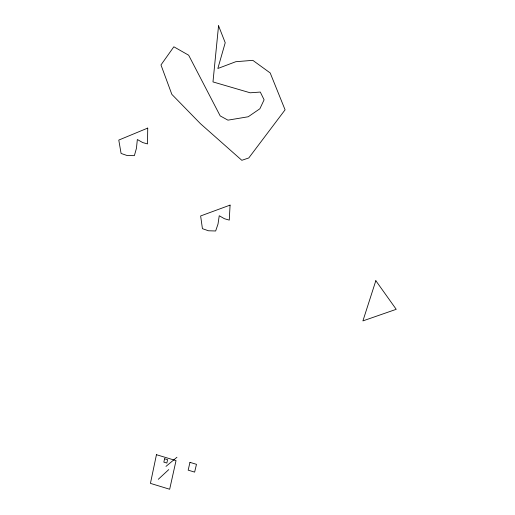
<?xml version="1.0" encoding="UTF-8"?>
<svg xmlns="http://www.w3.org/2000/svg" width="515" height="515" viewBox="0 0 515 515"><rect width="100%" height="100%" fill="white"/><g stroke="black" fill="none" stroke-linecap="round" stroke-linejoin="round"><path stroke-width="0.77" d="M158.285 479.304L168.778 469.596M165.978 466.397L176.948 457.256M147.728 128.087L147.515 143.923L142.681 142.558L137.344 139.507L136.449 148.275L134.376 155.652L127.192 155.556L121.089 153.451L118.778 140.074L147.728 128.087M230.076 205.112L229.265 220.111L224.469 218.733L219.242 215.746L218.012 224.038L215.656 230.99L208.459 230.772L202.427 228.673L200.631 215.959L230.076 205.112M218.553 25.75L212.978 81.917L250.187 92.797L260.307 92.063L264.098 99.82L259.869 108.774L248.217 116.763L227.945 120.15L220.195 115.907L188.664 55.208L173.851 46.794L160.976 64.942L171.843 94.361L200.412 123.645L241.831 160.307L248.784 157.951L285.085 109.824L270.188 72.943L252.807 60.339L235.793 61.71L217.845 68.495L225.222 42.739L218.553 25.75M156.451 454.7L150.432 483.373L169.667 489.25L176.033 460.622L156.451 454.7M164.581 458.756L163.854 462.148L166.847 463.049L167.581 459.663L164.581 458.756M189.971 462.361L188.168 470.15L194.638 472.107L196.472 464.324L189.971 462.361M375.828 280.694L362.908 320.903L396.222 309.315L375.828 280.694"/></g></svg>
